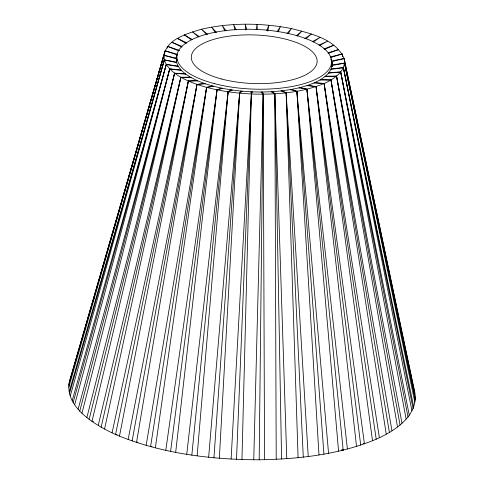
<?xml version="1.0" encoding="UTF-8"?>
<svg xmlns="http://www.w3.org/2000/svg" width="484" height="484" viewBox="0 0 484 484"><rect width="100%" height="100%" fill="white"/><g stroke="black" fill="none" stroke-linecap="round" stroke-linejoin="round"><path stroke-width="0.73" d="M71.444 375.396C59.072 404.382 93.842 424.498 115.537 434.499C160.785 453.55 210.425 459.637 259.194 459.8L263.181 94.223L262.667 92.057L250.857 91.845L251.371 94.005L241.952 459.485M253.761 459.703L263.181 94.223L261.064 92.069L272.722 91.682L274.839 93.835L286.776 458.608M236.519 459.389L251.371 94.005L252.466 91.912L240.705 91.101L239.61 93.194L208.64 457.192M219.349 458.209L239.61 93.194L242.296 91.252L230.789 89.861L228.097 91.803C211.792 89.225 195.439 85.245 180.853 77.283C173.956 73.138 166.817 67.893 164.33 59.865C161.916 40.287 187.133 33.578 201.519 29.215C230.965 22.439 261.832 22.845 291.416 28.562C310.516 33.578 335.327 38.545 344.118 58.552L414.6 391.32C419.453 415.254 394.962 430.899 376.201 439.224C339.29 454.633 298.876 459.086 259.194 459.8M231.11 459.02L251.371 94.005C275.916 94.761 301.193 92.952 324.123 83.502C333.893 79.17 346.647 71.015 344.118 58.552L331.703 60.942L332.103 65.515L344.517 63.132L415.181 398.005M213.94 457.834L239.61 93.194L228.097 91.803L186.745 454.27M197.133 455.807L228.097 91.803L232.332 90.091L221.267 88.142L217.032 89.855L165.794 450.283M191.833 455.166L228.097 91.803M175.68 452.322L217.032 89.855L222.737 88.445L212.307 85.97L206.607 87.386L146.15 445.316M170.592 451.421L217.032 89.855M155.37 447.815L206.607 87.386L213.68 86.346L204.066 83.387L196.994 84.428L128.145 439.442M206.607 87.386L150.572 446.678L151.988 446.466M112.082 432.769L188.361 81.04L196.679 80.435L205.313 83.823L196.994 84.428L136.536 442.358L137.952 442.152M256.175 29.53L257.077 24.412L257.306 29.584M267.809 31.073L268.838 25.222L266.744 30.431M132.114 441.003L196.994 84.428M119.506 436.06L188.361 81.04L197.781 80.925L190.279 77.162L180.853 77.283L98.246 425.406M116.989 434.481L115.537 434.499L188.361 81.04M104.574 429.012L180.853 77.283L191.216 77.7L184.967 73.629L174.597 73.211L86.872 417.486M101.126 427.281L180.853 77.283M78.148 409.137L169.709 68.903L180.841 69.896L185.729 74.203L174.597 73.211L91.996 421.34L93.479 421.401M89.123 419.465L174.597 73.211M81.984 413.173L169.709 68.903L181.409 70.495L177.967 66.018L166.266 64.426L72.231 400.504M79.733 411.194L169.709 68.903M74.705 404.66L166.266 64.426L178.33 66.635L176.394 62.073L164.33 59.865L69.218 391.731M73.126 402.603L166.266 64.426M70.295 395.936L164.33 59.865L176.551 62.696L176.152 58.122L163.931 55.291L69.164 382.983M178.517 50.784L167.742 46.416L167.331 47.868L167.742 46.416L179.661 50.475M176.333 61.232L176.944 59.054M69.4 393.837L164.33 59.865M176.551 61.365L176.963 59.913L176.527 61.359M68.819 387.158L163.931 55.291L176.103 58.745L177.247 54.238L165.074 50.784L70.307 378.47M68.637 385.052L163.931 55.291M90.623 309.814L91.246 307.636M93.545 299.656L94.168 297.478M96.879 288.047L97.502 285.869M99.801 277.889L100.424 275.711M102.717 267.731L103.764 264.101M104.181 262.649L104.804 260.477M105.639 257.573L106.68 253.943M107.097 252.491L108.144 248.867M108.973 245.963L110.019 242.333M110.437 240.887L111.06 238.709M111.895 235.805L114.399 227.099M114.817 225.647L117.316 216.941M117.733 215.489L120.655 205.331M121.073 203.879L125.035 190.091M125.453 188.645L127.951 179.933M128.369 178.481L165.074 50.784L176.987 54.843M167.331 47.868L167.742 46.416M175.946 58.467L176.781 55.569L175.94 58.467M278.258 31.823L280.351 26.614L277.132 31.66M288.198 33.608L291.416 28.562L286.994 33.535M297.424 36.01L301.841 31.036L296.256 35.852M305.87 38.805L311.454 33.989L304.769 38.569M313.402 41.957L320.093 37.377L312.398 41.648M319.265 45.762L327.595 41.14L319.023 45.042M324.613 49.41L333.851 45.206L323.947 48.908M328.128 53.482L338.739 49.513L328.249 52.72M330.294 57.62L342.182 53.99L342.648 56.211L342.182 53.99L330.645 56.828M415.363 400.105L344.517 63.132L332.151 64.892L331.008 69.406L343.374 67.639L413.693 406.687M413.167 408.762L343.374 67.639L331.268 68.795L328.6 73.163L340.706 72.001L409.27 415.133M115.537 434.499L116.922 434.396M408.042 417.141L340.706 72.001L329.066 72.582L324.915 76.726L336.555 76.145L401.98 423.191M400.068 425.103L336.555 76.145L325.581 76.176L320.021 80.035L330.995 80.005L391.955 430.73M389.396 432.502L330.995 80.005L320.868 79.527L313.995 83.03L324.123 83.502L379.365 437.615M239.61 93.194L251.371 94.005M376.201 439.224L324.123 83.502L315.017 82.576L306.953 85.662L316.052 86.588L364.422 443.725L363.024 443.58M360.713 445.141L316.052 86.588L308.127 85.275L299.003 87.888L306.929 89.201L347.391 448.964M341.746 449.926L343.192 450.162L306.929 89.201L300.31 87.568L290.285 89.667L296.898 91.307L328.551 453.236M341.867 449.836L343.192 450.162M323.935 454.204L296.898 91.307L291.701 89.419L280.944 90.974L286.141 92.855L308.229 456.472M181.996 46.367L171.893 42.271L182.002 47.136M186.891 42.955L177.453 38.417L186.146 43.397M303.28 457.186L286.141 92.855L282.456 90.798L271.149 91.778L274.839 93.835L281.579 459.062M192.396 39.543L184.325 34.915L191.452 39.833M198.93 36.336L192.396 31.835L198.47 36.965M207.6 34.352L201.519 29.215L206.462 34.491M216.493 32.386L211.55 27.116L215.301 32.446M226.058 30.891L222.307 25.561L224.848 30.855M236.156 29.875L233.609 24.587L235.012 29.947M330.754 58.957L332.333 63.785L331.861 61.565L344.118 58.552L414.782 393.425M414.153 390.273L414.6 391.32M246.671 29.56L245.267 24.2L245.527 30.105M331.951 66.617L331.328 63.658L331.782 65.885M331.842 65.019L332.151 66.502L331.51 63.543M344.517 63.132L414.836 402.18M342.182 53.99L342.636 56.211M343.374 67.639L411.938 410.771M340.706 72.001L406.13 419.047M336.555 76.145L397.515 426.876M330.995 80.005L386.238 434.112M324.123 83.502L372.492 440.64M316.052 86.588L356.514 446.345M306.929 89.201L338.576 451.13M296.898 91.307L318.986 454.918M286.141 92.855L298.083 457.634M274.839 93.835L276.213 459.237M263.181 94.223L264.554 459.625M214.394 83.629A77.41 29.875 2.1 0 0 331.576 62.176A77.41 29.875 2.1 0 0 216.693 31.938A77.41 29.875 2.1 0 0 214.394 83.629M221.835 79.073A62.944 24.291 2.1 0 0 317.123 61.625A62.944 24.291 2.1 0 0 223.705 37.038A62.944 24.291 2.1 0 0 221.835 79.073"/></g></svg>
